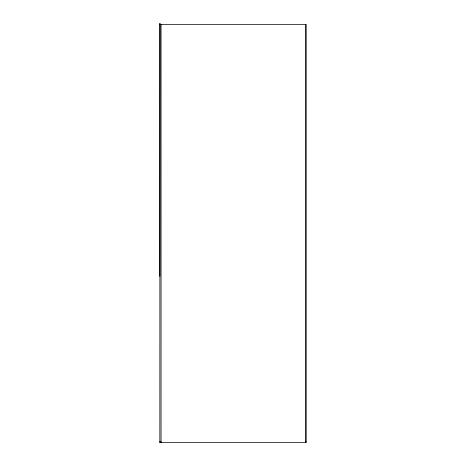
<?xml version="1.0" encoding="UTF-8"?>
<svg xmlns="http://www.w3.org/2000/svg" width="466" height="466" viewBox="0 0 466 466"><rect width="100%" height="100%" fill="white"/><g stroke="black" fill="none" stroke-linecap="round" stroke-linejoin="round"><path stroke-width="0.7" d="M159.809 24.348L306.191 24.348L306.191 442.595L159.809 442.595M159.861 276.344L159.92 23.3L159.85 442.7M159.809 441.343L161.061 441.343M305.358 441.756L306.191 441.756M305.358 24.348L305.358 442.595M161.061 24.348L161.061 442.595"/></g></svg>
